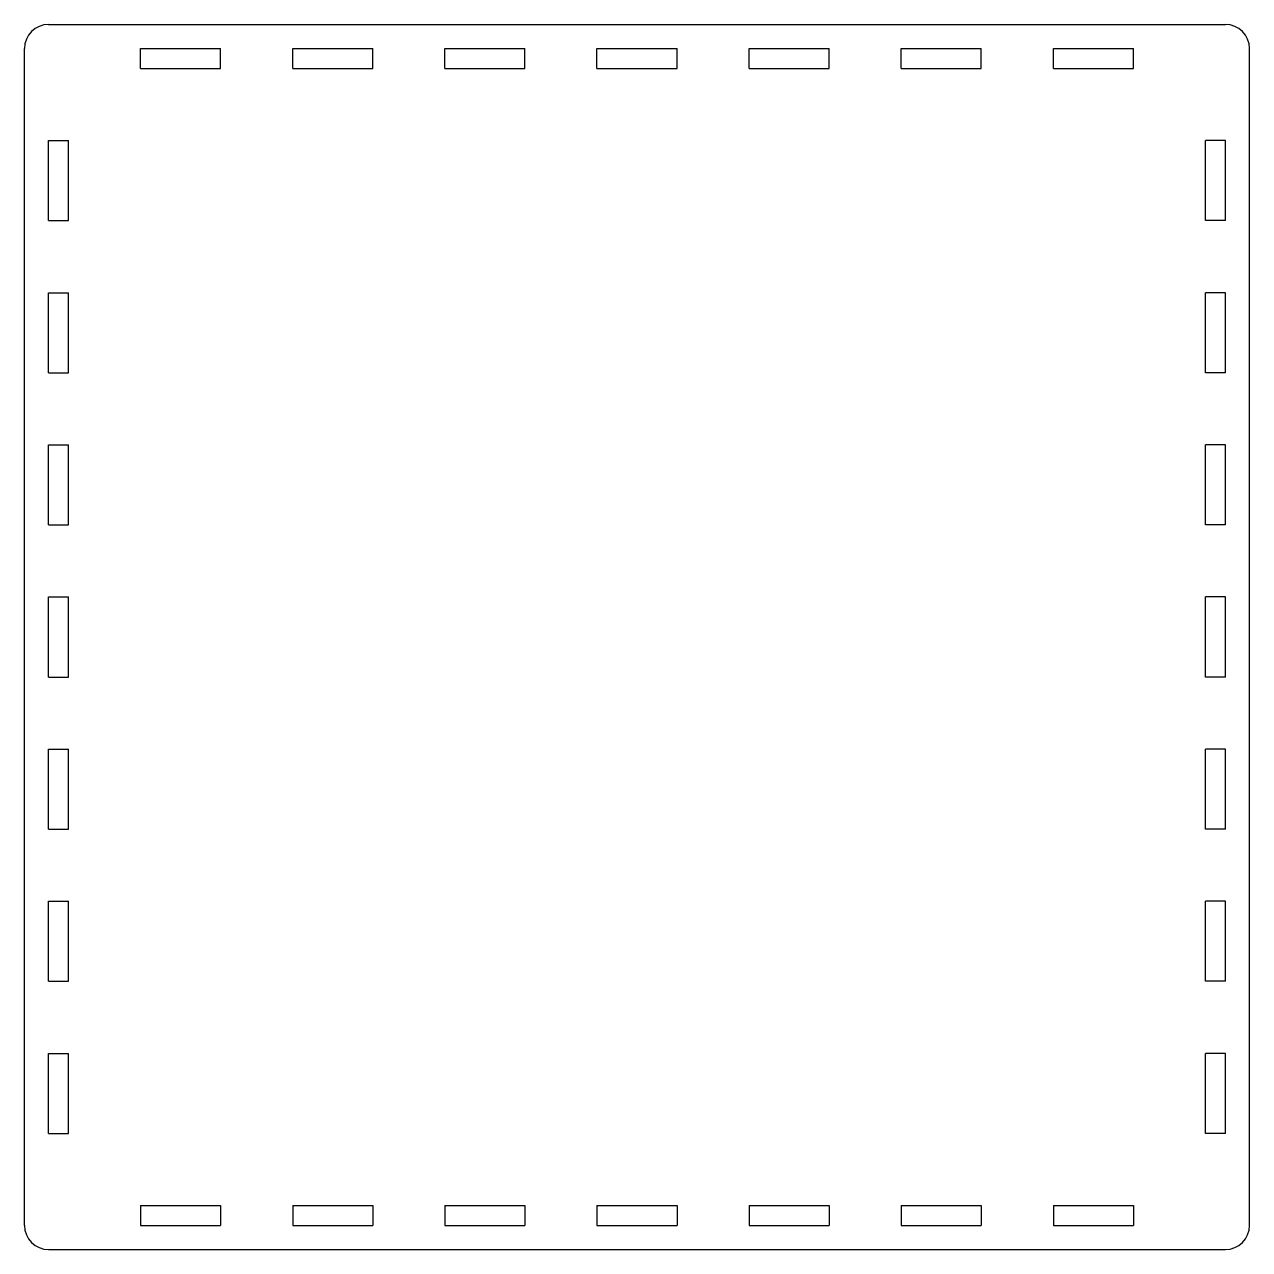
# Model space of a CAD drawing. Header units: millimetres. Extents: x -76 to 76, y -76 to 76.
import ezdxf

# ---------------------------------------------------------------- set-up
doc = ezdxf.new("R2010")
doc.units = ezdxf.units.MM

msp = doc.modelspace()

# ---------------------------------------------------------------- linework, layer by layer
at = {"color": 7, "linetype": 'Continuous', "lineweight": 25}
for p, q in [((-73.5, 76.5), (73.5, 76.5)), ((-76.5, -73.5), (-76.5, 73.5)), ((-62, 73.5), (-52, 73.5)), ((-62, 71), (-62, 73.5)), ((-52, 71), (-52, 73.5)), ((-43, 73.5), (-33, 73.5)), ((-43, 71), (-43, 73.5)), ((-33, 71), (-33, 73.5)), ((-24, 73.5), (-14, 73.5)), ((-24, 71), (-24, 73.5)), ((-14, 71), (-14, 73.5)), ((-5, 73.5), (5, 73.5)), ((-5, 71), (-5, 73.5)), ((5, 71), (5, 73.5)), ((14, 73.5), (24, 73.5)), ((14, 71), (14, 73.5)), ((24, 71), (24, 73.5)), ((33, 73.5), (43, 73.5)), ((33, 71), (33, 73.5)), ((43, 71), (43, 73.5)), ((52, 73.5), (62, 73.5)), ((52, 71), (52, 73.5)), ((62, 71), (62, 73.5)), ((76.5, -73.5), (76.5, 73.5)), ((-62, 71), (-52, 71)), ((-43, 71), (-33, 71)), ((-24, 71), (-14, 71)), ((-5, 71), (5, 71)), ((14, 71), (24, 71)), ((33, 71), (43, 71)), ((52, 71), (62, 71)), ((-73.5, 62), (-71, 62)), ((-73.5, 52), (-73.5, 62)), ((-71, 52), (-71, 62)), ((73.5, 62), (71, 62)), ((71, 52), (71, 62)), ((73.5, 52), (73.5, 62)), ((-73.5, 52), (-71, 52)), ((73.5, 52), (71, 52)), ((-73.5, 43), (-71, 43)), ((-73.5, 33), (-73.5, 43)), ((-71, 33), (-71, 43)), ((73.5, 43), (71, 43)), ((71, 33), (71, 43)), ((73.5, 33), (73.5, 43)), ((-73.5, 33), (-71, 33)), ((73.5, 33), (71, 33)), ((-73.5, 24), (-71, 24)), ((-73.5, 14), (-73.5, 24)), ((-71, 14), (-71, 24)), ((73.5, 24), (71, 24)), ((71, 14), (71, 24)), ((73.5, 14), (73.5, 24)), ((-73.5, 14), (-71, 14)), ((73.5, 14), (71, 14)), ((-73.5, 5), (-71, 5)), ((-73.5, -5), (-73.5, 5)), ((-71, -5), (-71, 5)), ((73.5, 5), (71, 5)), ((71, -5), (71, 5)), ((73.5, -5), (73.5, 5)), ((-73.5, -5), (-71, -5)), ((73.5, -5), (71, -5)), ((-73.5, -14), (-71, -14)), ((-73.5, -24), (-73.5, -14)), ((-71, -24), (-71, -14)), ((73.5, -14), (71, -14)), ((71, -24), (71, -14)), ((73.5, -24), (73.5, -14)), ((-73.5, -24), (-71, -24)), ((73.5, -24), (71, -24)), ((-73.5, -33), (-71, -33)), ((-73.5, -43), (-73.5, -33)), ((-71, -43), (-71, -33)), ((73.5, -33), (71, -33)), ((71, -43), (71, -33)), ((73.5, -43), (73.5, -33)), ((-73.5, -43), (-71, -43)), ((73.5, -43), (71, -43)), ((-73.5, -52), (-71, -52)), ((-73.5, -62), (-73.5, -52)), ((-71, -62), (-71, -52)), ((73.5, -52), (71, -52)), ((71, -62), (71, -52)), ((73.5, -62), (73.5, -52)), ((-73.5, -62), (-71, -62)), ((73.5, -62), (71, -62)), ((-62, -71), (-52, -71)), ((-62, -71), (-62, -73.5)), ((-52, -71), (-52, -73.5)), ((-43, -71), (-33, -71)), ((-43, -71), (-43, -73.5)), ((-33, -71), (-33, -73.5)), ((-24, -71), (-14, -71)), ((-24, -71), (-24, -73.5)), ((-14, -71), (-14, -73.5)), ((-5, -71), (5, -71)), ((-5, -71), (-5, -73.5)), ((5, -71), (5, -73.5)), ((14, -71), (24, -71)), ((14, -71), (14, -73.5)), ((24, -71), (24, -73.5)), ((33, -71), (43, -71)), ((33, -71), (33, -73.5)), ((43, -71), (43, -73.5)), ((52, -71), (62, -71)), ((52, -71), (52, -73.5)), ((62, -71), (62, -73.5)), ((-62, -73.5), (-52, -73.5)), ((-43, -73.5), (-33, -73.5)), ((-24, -73.5), (-14, -73.5)), ((-5, -73.5), (5, -73.5)), ((14, -73.5), (24, -73.5)), ((33, -73.5), (43, -73.5)), ((52, -73.5), (62, -73.5)), ((-73.5, -76.5), (73.5, -76.5))]:
    msp.add_line(p, q, dxfattribs=at)
for centre, start, end in [((-73.5, 73.5), 90, 180), ((73.5, 73.5), 0, 90), ((-73.5, -73.5), 180, 270), ((73.5, -73.5), 270, 0)]:
    msp.add_arc(centre, 3, start, end, dxfattribs=at)

doc.saveas('drawing.dxf')
